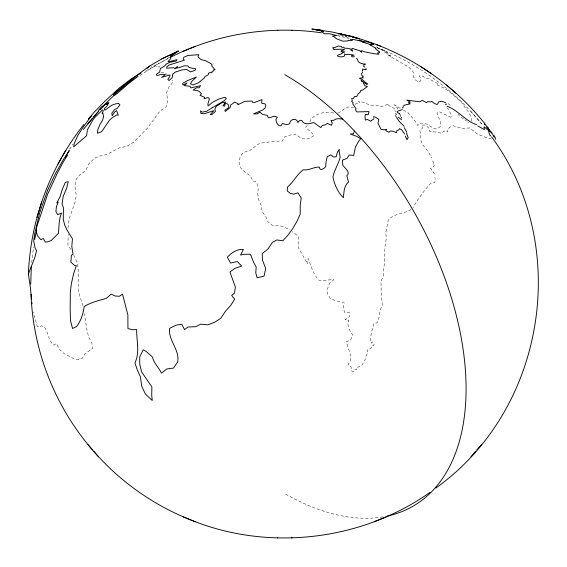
<?xml version="1.0" encoding="UTF-8"?>
<svg xmlns="http://www.w3.org/2000/svg" width="567" height="567" viewBox="0 0 567 567"><rect width="100%" height="100%" fill="white"/><g stroke="black" fill="none" stroke-linecap="round" stroke-linejoin="round"><path stroke-width="0.43" stroke-dasharray="2.83 2.13" d="M435.109 179.413L435.095 178.399M435.002 181.263L434.924 182.425L430.367 183.736C423.747 190.98 417.9 199.187 412.953 207.593M31.717 262.5L33.538 246.95M67.976 228.196L69.075 219.16L75.177 201.972L76.29 195.431L74.794 186.061L76.29 178.981L80.117 174.558L85.603 170.823L89.217 163.282L94.824 158.08L100.784 155.719L106.667 154.564L119.602 147.696L126.462 146.52L133.472 142.331L146.86 128.829L159.823 111.252L166.117 106.787L167.527 101.309L166.741 92.13L169.157 86.609L173.105 82.073L172.007 80.089M159.88 67.338L159.951 66.736L156.102 67.26L155.925 65.595L143.975 71.959M471.312 121.225C472.091 113.882 464.848 108.446 461.545 102.386M309.894 121.969L311.028 118.964C317.208 112.769 326.209 111.089 334.537 113.23M387.715 53.518C387.991 51.08 387.318 53.745 385.73 51.498M69.486 149.312L72.838 144.224M355.119 104.406C356.338 102.322 361.994 104.406 358.535 101.344L364.659 102.577L370.223 105.405L375.439 104.945L381.428 106.667L388.997 103.874L388.601 105.512L394.093 108.269L394.703 109.984M307.427 125.47L305.641 127.164L314.238 135.492L308.498 138.865L303.38 138.823L299.993 137.363L295.414 134.032L289.482 135.194L284.308 137.108L282.416 141.02L274.23 141.303L259.558 143.288L249.303 150.893L243.03 152.53L240.061 157.208L239.132 163.012L241.081 168.456L245.405 172.46L250.238 175.798L252.988 181.057L256.731 182.156L258.198 188.06L257.758 194.283L258.935 200.371L261.217 205.438L262.103 211.448L265.703 216.537L267.964 221.782L272.195 225.255C278.39 224.567 284.499 226.843 289.78 229.876M169.384 57.352C163.523 61.116 157.293 64.532 150.815 67.175M139.893 75.454L157.704 64.142L170.15 57.473M338.045 113.131C341.802 111.437 344.226 108.028 348.336 106.95L353.617 107.454M411.203 209.492C403.938 214.05 394.292 213.043 388.282 220.081L385.836 232.505L386.24 238.672L385.248 244.122L384.27 256.794L384.646 263.265L383.32 269.375L383.32 275.661L381.003 281.778L381.272 294.145L382.406 305.415C378.529 310.737 380.457 317.47 376.935 322.942L373.979 323.084C372.335 329.583 369.62 336.529 371.172 343.255C371.832 338.811 377.14 346.82 371.541 345.856C372.321 350.725 364.17 347.996 368.033 352.412L366.098 355.842L364.978 360.102L361.959 365.155L356.331 367.912L357.012 369.422L354.722 369.202L353.659 371.555L351.71 370.946L350.994 366.729L347.918 365.084L350.25 361.214L350.732 355.793L346.324 341.837L350.512 340.03L352.979 335.104C349.626 331.73 348.067 327.223 347.777 322.566L348.889 320.553L344.977 319.618C348.01 318.682 351.547 316.046 349.456 312.566L344.623 312.545L343.418 308.25L344.176 302.721L334.792 300.475L330.136 298.171L327.216 293.238L327.733 288.185L329.675 283.018L333.765 279.765C328.732 278.999 324.041 282.026 319.051 280.254C313.062 274.144 311.063 266.171 308.2 258.453L306.917 261.777L307.527 263.924L298.334 247.602L298.809 241.145L298.398 236.212L292.253 231.683M160.929 72.2L163.466 72.257L167.265 74.475M342.27 35.438L343.708 35.764M337.195 35.629L349.371 38.57M340.675 35.445L348.301 37.436L347.713 36.883M346.543 36.267L346.068 36.146M337.854 34.75L339.427 35.14M468.548 122.302L467.754 121.962M345.168 36.146L346.55 36.543M377.19 47.656L379.436 48.564M380.663 49.074C417.021 63.738 449.829 87.19 475.578 116.752M377.431 47.763L386.283 51.349M376.353 46.983L378.38 48.408L381.846 49.655L382.775 50.952L386.545 53.213L383.809 50.357M388.601 54.942C395.093 57.962 383.094 52.419 390.826 56.473M391.705 57.267L407.999 66.715L412.011 70.053L413.499 72.668L413.471 76.878L415.923 80.372L418.652 82.293L420.133 81.173L420.969 78.657L419.304 75.858L421.309 75.489L425.838 78.168L427.802 78.154L438.107 83.831L437.122 83.76L437.285 84.93L444.528 88.395L449.766 91.889L461.226 101.996M400.309 108.396L394.37 104.76L397.361 107.78L397.595 109.771M403.371 110.083L408.084 112.713L415.207 121.21L417.73 125.484L420.679 123.074L425.3 123.365L434.946 128.957L438.135 128.135L440.8 126.129L440.403 121.912L436.93 112.741L439.34 111.805L452.707 118.156M384.709 50.888L385.092 51.115M463.48 118.808L460.524 116.965L457.817 114.18M448.022 103.527L451.594 106.327M387.771 54.347L388.197 53.9M464.933 119.835L466.478 120.991M446.881 107.787L448.823 109.537L451.977 116.788M476.797 118.191L483.049 125.583M470.915 111.408L481.603 123.705M70.825 249.558L67.941 245.072L68.246 234.447M73.703 254.987L77.608 263.556L78.43 272.692L78.565 291.885L82.874 305.811M395.454 112.039L394.838 110.367M491.568 138.979L488.201 138.398L477.605 134.173L469.738 127.936L467.116 128.092L464.763 128.943L453.274 125.761L449.723 127.313L447.88 129.184L447.455 132.019L446.279 130.559L443.656 131.353L441.728 133.344L436.129 132.047L429.836 131.664L429.233 128.411L424.981 124.96L424.385 125.002L421.777 125.208L422.564 128.064L419.885 130.871L420.735 134.776L420.671 139.354L422.018 144.061C425.888 148.193 429.042 153.062 431.891 157.796M432.819 160.815L433.677 163.849M433.847 164.458L434.173 165.677L432.068 167.754L430.587 168.392L434.35 173.651L434.655 175.543M33.977 315.039L37.174 326.046L39.449 326.975L41.667 325.749L44.68 327.209L47.309 332.765L49.804 340.129L53.248 345.161L56.31 343.616L59.847 349.648L64.099 353.61L73.83 358.705L78.7 359.669L82.421 358.075L84.894 353.879L92.336 348.655L91.925 343.241L88.58 336.784L87.07 330.462L84.334 313.686M33.538 313.055L33.325 312.063M434.903 177.131L435.002 177.762M383.065 516.856A256.532 148.107 60 0 1 284.684 493.538"/><path stroke-width="0.85" d="M354.439 130.998L353.439 133.826L350.363 134.01L356.948 136.449L360.782 138.787L358.833 141.013L355.516 146.825L353.673 155.436L349.279 154.997L347.117 158.306L342.433 160.156L342.808 165.366C344.878 167.867 351.093 172.97 346.784 175.735L348.549 181.979C343.885 185.912 343.992 192.192 343.375 197.72C337.691 192.128 334.452 184.601 332.907 176.861C334.388 169.923 338.485 164.09 340.186 157.123L339.179 151.58L339.342 149.298L337.379 152.374L336.118 156.882L333.41 156.924L330.681 154.841L327.223 156.768L326.103 161.609L325.756 166.429C324.388 168.654 319.597 171.73 319.32 167.109C313.664 166.741 309.093 170.773 303.139 169.838C296.973 174.65 293.394 181.908 287.519 187.067L287.235 190.845L290.297 193.418L293.678 194.134L297.951 192.815L301.212 198.046L300.219 205.275L300.184 214.361L296.839 221.569L292.785 228.529L288.114 235L282.82 240.798L276.866 239.947L272.479 242.307L267.915 249.005L262.188 253.655L262.471 260.147L265.696 268.46L264.045 276.136L257.135 277.78L255.774 272.947L256.171 266.979L253.832 262.776L250.387 254.229L243.81 254.285L240.571 255.044L243.356 249.409C237.049 248.941 231.379 252.733 227.367 257.255L230.549 263.045L237.431 261.55L241.57 266.086L235.149 268.283L229.897 271.933L235.376 287.044L234.518 293.104L231.655 295.471L234.717 299.178L230.79 305.308L225.411 311.304L220.804 318.278L214.744 322.191L207.742 324.856L200.718 324.147L195.665 326.698L187.918 327.039L184.537 329.604L181.759 324.211L176.075 325.175L169.618 328.364C168.023 340.597 179.945 349.605 177.677 361.902L173.488 368.089L166.861 368.954L161.467 373.107C158.795 367.487 153.905 363.256 152.417 357.019L146.279 351.505L143.196 349.775L139.695 357.09L139.766 364.241L141.608 371.952L151.871 386.892L151.722 395.291L152.232 400.458L145.414 394.065L141.715 386.29L140.46 376.963L137.377 370.18L134.939 362.951C140.099 352.27 136.42 340.831 136.682 329.618L132.281 329.71L127.936 328.562L127.873 314.855L122.515 294.103L119.346 296.286L115.129 295.981L111.224 294.103L106.277 298.377C98.743 300.538 90.904 302.424 84.185 306.499C83.207 313.679 81.053 320.766 76.566 326.557L72.555 328.513L70.478 320.61L70.173 309.575L70.329 291.863L71.385 283.599L73.724 273.287L76.389 265.632L74.745 265.647L70.903 262.096L71.385 255.143L73.037 254.186L71.803 246.525L72.456 238.806L67.09 230.188L64.787 225.276L63.291 219.571L63.419 207.706L62.037 203.766L63.235 196.253L66.715 187.96L68.26 181.681L65.347 182.312L62.278 189.463L60.166 196.437L56.806 203.064L58.281 202.015L56.438 206.523L55.913 211.378L57.6 214.624L61.541 213.029L60.152 216.892L59.209 222.696L58.486 233.292L51.271 240.472L48.16 241.74L45.325 242.123L43.376 238.544L40.725 239.628L37.429 235.631L36.444 232.286L36.387 228.444L37.45 224.716L47.621 194.19L57.352 173.141L63.355 161.808L67.317 155.578L65.51 157.087L69.273 150.51L63.107 159.915L55.049 174.423L47.706 190.023L39.683 212.852L34.842 233.03L33.694 241.117L35.161 248.211L36.593 250.727L34.849 257.439L28.357 273.953L30.49 288.079L31.454 298.993M30.717 284.081L31.334 266.717M28.35 274.194C29.349 252.641 32.688 231.123 39.059 210.485M344.545 54.793C345.955 56.884 340.235 57.161 338.733 56.601C334.211 54.793 342.34 54.723 342.185 52.965M341.136 50.796C350.654 48.457 336.188 49.471 333.97 49.357M349.506 35.941L332.134 32.014L311.793 29.016L322.006 30.412L314.869 29.576L323.396 31.454L321.418 31.277L324.345 33.786L329.299 33.715L336.678 35.508L332.411 36.132L334.36 36.876L336.316 38.655L342.879 41.193L347.798 40.93L348.287 40.264L351.965 40.661L352.61 39.421L353.666 39.492L363.851 41.866L366.806 41.802L371.739 43.276M341.079 51.583L344.814 51.859L342.177 52.922M401.542 119.722L397.999 117.029M365.276 64C362.993 64.043 360.371 63.525 358.457 61.86C357.394 60.626 358.252 59.11 356.274 58.465M365.212 64.617L363.447 64.978M363.291 65.921L364.864 67.204M362.738 71.244L362.568 70.684M362.575 72.236L361.122 74.305M403.172 106.256L404.576 105.115L410.239 103.86L408.332 102.783L410.352 102.11L406.759 100.132L419.807 101.791L422.089 100.359L426.611 102.705L427.631 101.649L430.417 101.947L431.82 101.323L434.52 103.626L437.256 104.512L438.66 101.996L440.169 101.521L441.856 101.252L445.839 102.818M403.017 107L402.924 107.425M402.882 107.638L402.768 108.063M34.679 239.437L36.621 230.358M39.598 208.819C48.748 178.18 64.135 149.497 83.923 124.421M36.961 217.48L41.674 201.902M57.933 164.125L61.576 157.746M62.257 156.506L65.829 150.255M83.434 129.347L98.452 111.408L93.796 116.752M435.832 488.052C545.922 409.473 571.77 245.724 491.61 136.845M212.157 107.794L224.178 100.72L226.325 98.417L225.064 97.262L218.791 99.062L212.625 102.23L208.089 105.923L207.883 103.945L209.421 98.913L208.209 97.46L204.063 98.778L204.63 97.333L200.045 95.334L201.427 93.916L199.4 91.478L196.912 90.415L193.134 90.061L196.614 87.715L199.095 87.835L200.569 85.645L190.81 87.906L190.037 86.255L184.41 85.645L186.997 82.959L182.935 85.135L182.694 83.434L183.573 82.902L187.301 80.691L196.423 77.013L191.568 81.627L190.54 83.817L192.858 85.029L198.33 82.853L203.936 78.31L205.119 76.46L208.28 74.702L208.486 73.178L210.357 72.583L211.93 72.824L211.945 71.506L213.844 70.74L213.546 69.769L215.028 69.606L211.689 65.892L212.093 64.815L210.881 63.596L206.14 61.002L200.916 59.542L198.209 56.962L197.947 56.275L198.854 54.68L188.003 55.46L183.857 57.274L183.176 59.025L184.452 60.152L168.895 65.12L166.776 66.786L166.627 68.217L173.934 67.7L174.969 68.791L177.379 66.672L175.727 68.21L178.995 67.686L184.36 65.758L187.84 65.921L189.073 67.374L192.114 68.274L195.459 68.494L195.36 70.11L190.654 71.931L186.649 69.493L181.716 69.954L175.323 72.094L172.68 74.142L172.262 77.615L169.037 80.528L167.853 79.387L169.724 76.758L169.958 74.901L161.638 77.403L165.373 74.553L161.843 74.291L157.123 75.496L156.372 74.95L156.896 73.908L159.611 72.101L160.39 68.586L164.742 65.864L166.209 64.071L169.98 62.242L176.358 61.016L177.003 59.599L169.016 61.76L168.009 61.498L170.702 58.684L170.681 55.956L174.997 53.163L174.473 53.078L178.47 51.009L162.616 58.458L149.397 66.183L148.426 67.225M87.765 123.705L92.577 118.191M470.915 456.754L475.578 451.41M476.797 449.971L481.603 444.457M147.122 68.338L147.64 67.884M147.774 67.778L148.299 67.338M170.362 56.572L178.116 51.143L161.694 58.968M430.147 492.262C361.392 540.961 267.844 551.804 189.931 519.599M212.136 107.808L206.728 111.231L202.058 112.195L200.583 110.763L200.824 113.329L204.134 113.797L213.823 110.636L210.265 114.555L211.782 114.704L215.453 111.408L214.808 109.275L216.062 106.568L221.669 102.854L225.737 102.046L223.001 105.745L224.66 106.121L225.106 103.754C227.736 103.052 229.429 105.157 228.6 107.638L224.787 110.246L225.333 111.479L230.138 107.581L230.776 104.945L234.837 102.081L236.446 102.981A6.712 4.486 -12.8 0 0 236.786 103.123L238.161 103.804L237.885 104.796L244.724 101.358L252.074 101.039L252.535 102.315L254.555 102.485L261.968 99.601L261.692 103.215L264.853 103.818L265.852 105.405L265.023 108.12L262.797 109.977L253.52 113.868L257.262 113.924L259.835 112.16L262.805 114.513L267.255 115.328L268.241 117.73C272.429 118.234 272.507 114.513 277.341 117.256L275.959 119.46C275.846 122.862 280.077 129.51 282.387 123.535C284.74 124.237 287.441 125.151 289.666 123.634C289.985 121.593 291.247 119.538 293.649 119.488C296.087 118.716 297.689 121.544 297.866 122.451C298.844 121.019 299.893 119.743 301.85 120.587C303.862 125.342 309.724 123.719 313.778 122.578L320.752 127.61L322.446 125.364L325.26 124.995L327.308 123.415L331.553 125.272L332.219 122.968L330.979 120.459L333.885 120.239L336.018 118.978L339.038 118.694L342.723 119.141M149.397 66.183C145.967 68.409 110.345 95.178 113.45 95.27L127.61 83.193L138.043 76.261L128.192 83.881L117.44 93.264L113.095 96.27L103.435 105.745L101.521 106.844L98.594 110.374L100.423 109.091L100.359 109.637L104.973 104.746L108.177 102.79L106.66 104.654L108.921 102.74L107.113 105.859L104.13 108.892L104.952 110.232L111.649 105.278L115.824 103.789L118.623 103.492L119.956 104.938L117.008 108.559L114.676 109.537L111.805 113.18L112.231 115.746L114.548 112.153L116.625 110.622L118.248 115.214L116.596 114.988L111.983 117.915L109.644 119.97L101.642 131.693L97.46 133.252L97.9 129.411L99.912 124.641L102.62 120.084L103.591 116.469L102.918 113.152L102.025 113.457L103.343 110.735L102.429 109.941L94.299 118.035L92.428 120.771L87.361 129.928L86.595 135.719L73.675 146.874L74.114 143.954L77.573 135.91L83.356 126.845L91.202 116.129L88.317 119.105L93.994 112.5L103.726 102.344L119.382 87.913L131.161 78.933L140.191 73.526M170.15 57.473C216.438 33.864 270.062 25.324 321.446 32.801M402.279 109.544C399.863 110.934 393.555 111.061 399.593 113.74M140.602 73.341L141.02 73.157M374.192 521.718L386.283 516.813M183.084 51.349L188.712 49.074M189.931 48.564L195.176 46.444M445.442 104.399L446.782 104.087M476.62 124.705C465.713 121.26 457.945 110.055 446.916 106.171M291.608 30.306L292.111 30.285M277.263 537.877L277.759 537.856M351.497 98.587L353.227 98.594L354.474 96.617L356.884 96.461L357.827 94.278L360.647 91.599L360.81 90.429L362.859 89.94L367.395 86.489L364.957 85.787L363.348 83.016M350.328 39.364L352.61 39.421M277.263 30.285L277.759 30.306M291.608 537.856L292.111 537.877M340.448 34.07L342.723 34.523M342.27 34.367L338.194 33.446L352.476 36.784M347.521 35.416C385.525 45.02 421.352 63.398 451.091 88.955M349.775 36.019L352.206 36.706M351.944 36.628L359.634 38.747M352.702 36.905L353.241 37.068M353 36.94L353.517 37.153M353.269 37.018L353.787 37.231M353.532 37.103L356.523 38.088L353.801 37.181M358.989 39.952L359.854 40.243M340.533 34.162L340.937 34.289M371.08 44.935L362.497 41.972L364.319 42.27L363.327 41.703M376.254 44.552L380.776 46.239M360.655 40.555L361.462 40.881M93.796 451.41C119.538 480.972 152.346 504.424 188.712 519.088M362.065 41.122L363.149 41.604M183.084 516.813L195.176 521.718M344.601 53.943L346.005 54.588L348.889 54.361L354.106 55.112L351.434 55.772L351.994 56.813L354.375 56.721M371.917 43.361L372.434 43.616M372.604 43.702L373.603 44.446L369.861 44.24L369.882 44.75L374.993 47.748M477.825 125.909L484.374 129.659L484.048 126.795L491.83 133.025M378.954 51.491L375.935 49.258L375.914 48.372M379.224 51.661L379.741 52.554L377.523 52.979L378.912 54.241L374.468 53.787L364.071 51.717L362.051 50.761L360.718 51.03L361.562 52.171L359.634 50.697L352.447 48.422L351.646 49.017L352.787 51.207L351.065 50.229L350.775 49.131L348.166 48.365L344.509 48.167L343.666 47.196L341.88 47.437L341.291 46.444L338.138 46.055L334.502 47.671L332.694 47.692L333.857 49.244M420.317 66.346L430.906 73.313M375.226 47.904L375.687 48.216M489.477 130.148C487.577 128.723 489.25 134.308 490.072 135.279M451.644 89.437C463.799 99.693 474.82 111.26 484.806 123.62M446.378 84.93L456.506 93.598M395.638 113.676L396.51 114.456M486.521 127.051L491.419 132.196L494.226 137.15M362.341 81.74L361.101 80.394L366.658 84.377L367.827 83.98L365.205 82.321L362.263 79.493L359.669 78.551L359.832 78.083L363.312 77.856L362.455 77.084L363.256 76.559L361.477 75.064M31.029 294.259C33.099 351.122 55.155 407.092 92.577 449.971M87.765 444.457L98.452 456.754M487.939 127.582L484.523 123.847L484.863 124.775M487.868 127.518L489.477 130.091M495.686 139.397C496.437 138.745 492.68 133.968 494.353 136.328M395.511 115.526L395.816 116.072M396.234 116.809L396.546 117.362M396.964 118.113L399.239 121.395L403.988 126.122M490.172 135.485L490.363 135.896M351.937 99.537L352.291 100.288L351.653 101.358L353.092 102.577L352.738 103.86L356.062 108.651L355.481 110.005L356.891 111.926L369.06 111.6L368.125 114.754L365.538 114.406L365.006 116.015L365.276 120.027L367.451 119.495L370.953 121.246C371.364 119.772 373.766 119.772 373.915 118.581M400.38 115.668L400.621 116.192M401.181 117.419L401.5 118.12M405.972 137.533L405.341 136.037M406.163 137.979L406.922 139.787L408.176 137.717M399.7 113.995L399.962 114.64M407.312 135.485L406.865 134.202M407.489 135.924L407.999 137.264M362.384 70.195L362.731 69.025C363.482 69.287 366.02 70.173 366.126 69.209M404.668 134.003L401.634 129.779L399.529 128.61L398.693 130.041L396.957 130.502L396.475 132.635L393.193 131.36L390.351 130.956L388.891 132.338L385.709 130.538L386.644 129.248L384.348 129.857L381.024 129.326L377.906 123.124L378.94 119.488L375.368 117.071L373.575 116.724L373.681 117.291M365.928 68.557L366.105 69.139M404.207 127.008L404.292 127.369M404.512 128.27L406.659 131.884M32.057 303.855L31.858 302.36M406.737 132.77L406.837 133.84M284.684 74.624A256.532 148.107 60 0 1 457.945 322.077A256.532 148.107 60 0 1 387.311 516.041"/></g></svg>
